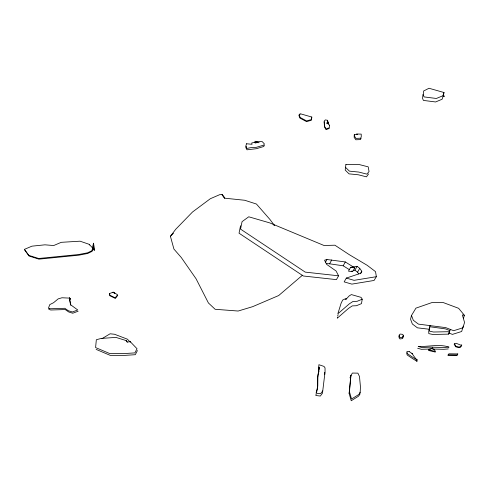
<?xml version="1.0" encoding="UTF-8"?>
<svg xmlns="http://www.w3.org/2000/svg" width="489" height="489" viewBox="0 0 489 489"><rect width="100%" height="100%" fill="white"/><g stroke="black" fill="none" stroke-linecap="round" stroke-linejoin="round"><path stroke-width="0.73" d="M324.757 374.342L324.757 372.3M354.323 134.609L354.317 135.96L356.035 138.399L360.668 138.204L361.243 136.853L361.23 134.12L356.615 133.992L357.459 134.432L354.323 134.609L354.146 137.342L355.864 139.781L360.485 139.585L361.065 138.234M402.74 337.63L402.728 338.541L400.008 338.963L399.311 338.29L398.816 336.365L399.311 335.503M318.62 367.074L318.467 372.263L318.852 370.949M359.941 392.209L359.837 394.415L358.394 396.292L351.224 400.736L349.134 393.437L350.839 375.411L350.106 377.924L350.986 375.265L352.416 373.058L357.893 373.15L359.482 376.469L360.442 386.793L360.173 392.685L358.724 394.562L351.53 399.018L349.433 391.707L350.986 375.265M422.954 94.487L422.569 98.399L423.388 100.41L435.607 101.963L442.099 99.249L443.456 95.318L444.422 96.351L443.211 96.009L444 92.513L429.006 88.264L423.651 90.985L423.266 94.903L424.091 96.914L436.365 98.472L442.881 95.752L444 92.513M345.582 167.281L345.203 170.08L349.073 173.87L358.413 174.793L366.475 176.847L368.572 173.913M311.762 117.739L311.377 120.239L306.572 121.633L299.855 118.045L299.714 116.859L298.895 115.74M362.215 299.207L357.111 301.303L352.96 301.475L349.274 303.889L337.844 313.797L341.084 303.302L342.661 300.063L346.414 298.266L345.699 299.616L349.201 295.894L351.371 294.586L361.059 297.361L362.215 299.207L361.475 303.638L356.402 305.729L352.288 305.894L348.626 308.302L337.276 318.174L337.606 317.086M349.134 393.437L349.433 391.707M430.124 325.515L428.719 331.071L428.786 333.614L432.808 334.476L448.541 334.14L450.308 329.397M240.545 225.741L239.035 233.192L303.308 275.992L336.463 279.635L338.565 275.814L336.077 270.992L326.646 264.378L324.537 260.221L326.915 259.5L345.301 261.945L354.776 267.862L352.606 271.682L348.486 271.144L350.631 267.318L357.086 266.334L359.745 268.357L361.799 271.242L360.931 273.21L346.316 278.076L344.164 281.878L351.86 284.121L374.054 280.466L376.353 276.695L375.534 271.646L367.166 265.301L349.335 254.702L334.904 245.203L324.03 245.496L269.708 222.88L248.748 216.792L242.055 221.658L240.545 229.121L305.228 272.116L338.565 275.814M318.944 371.041L317.642 377.367L317.514 388.474L316.499 392.685M316.163 394.085L315.821 395.491L320.344 396.047L322.471 393.18L325.044 371.976L325.044 367.893L324.005 366.414L318.877 364.69L318.724 369.898L319.494 367.263L317.899 375.014L317.771 386.151L316.071 393.18L320.613 393.743L322.752 390.87M403.449 335.356L402.899 335.98L403.034 337.318L400.308 337.74L399.611 337.074L399.116 335.142L400.167 334.066L402.502 334.342L403.449 335.356L403.144 336.579L403.48 336.945L403.297 336.408L402.594 337.202M463.376 318.449L464.446 315.338L458.633 308.308L443.095 302.514L432.007 302.55L415.943 308.131L411.5 315.466L410.552 319.201L412.355 323.987L417.423 327.832L429.049 329.225M92.8 248.693L94.291 250.313L93.57 243.229L92.47 247.379L92.8 248.693L92.091 251.37L87.684 253.479L78.741 255.197L38.906 259.146L29.059 256.034L24.682 250.001M49.187 308.363L48.9 309.403L50.813 310.008L65.214 309.555L68.747 311.988L72.751 313.229L78.124 311.218M246.187 146.358L245.826 147.58L246.982 149.811L256.438 148.687L263.767 146.492L264.353 145.257M463.26 326.145L461.671 331.493L452.417 334.39L449.098 333.095M432.013 349.036L432.563 347.227M448.541 334.14L449.904 330.637L445.381 328.865L429.764 326.756L429.501 331.157L433.547 332.019L449.342 331.689M337.685 315.931L338.15 314.561M137.433 350.558L135.288 354.696L125.221 355.35L110.166 355.344L96.131 349.39M325.576 262.086L326.915 259.5M326.255 263.51L329.641 263.822L331.683 259.952M329.641 263.822L343.192 265.796L345.301 261.945M353.003 270.448L354.904 270.154L357.086 266.334M358.767 273.895L357.545 272.165L359.745 268.357M360.326 273.779L361.799 271.242M461.537 345.644L460.369 347.312L458.456 347.618L455.626 346.756L454.134 344.122M302.508 275.185L278.687 295.539L252.624 306.676L238.149 311.035L215.123 309.28L208.424 302.978L196.083 278.803L181.26 257.489L173.925 249.066L170.416 236.315L175.71 229.28L192.525 211.994L210.356 198.705L219.744 194.653L222.067 194.653L225.038 198.228L244.757 200.264L256.444 204.041L269.946 219.469L274.329 225.319M117.745 295.423L115.349 298.449L109.86 295.759L109.585 293.547L113.185 292.153L114.836 293.449L114.249 292.709L114.395 293.345M448.7 354.409L447.912 355.393L456.977 355.534L457.392 354.678M299.299 115.3L300.112 114.414M170.416 236.315L173.461 233.18M101.95 338.675L110.086 333.798L114.524 334.25L127.384 339.164L130.251 342.141L130.111 341.536L127.501 342.123L126.168 340.582L115.911 337.398L101.156 338.437L96.333 339.745L95.606 347.575L109.683 353.535L124.787 353.541L134.885 352.887L137.036 348.743L130.111 341.536M326.75 123.515L328.376 122.574L328.351 123.54L327.355 120.954M329.293 128.405L326.035 129.64L324.513 127.012L324.14 121.871M376.353 276.695L354.054 280.331L346.316 278.076M448.279 348.92L443.847 349.305L432.753 349.054M430.778 349.012L421.353 349.311L417.673 348.235M69.389 298.107L61.962 297.764L58.167 298.883L53.521 302.74L49.78 304.598L48.46 308.149L50.379 308.748L64.811 308.296L68.35 310.735L72.36 311.982L77.745 309.965L70.538 304.696L69.389 298.107L70.801 305.222M69.78 299.372L70.624 299.409M350.631 267.318L354.776 267.862M464.446 315.338L462.362 314.922L464.55 322.428L462.955 327.795L453.645 330.705L445.772 327.63L418.425 324.121L413.321 320.264L411.5 315.466M435.338 352.08L428.676 350.491L428.505 350.008M254.665 142.678L255.973 143.088M89.242 244.347L80.068 241.187L61.259 242.324L53.686 245.539L44.921 244.824L31.944 246.163L24.45 249.347L28.827 255.38L38.686 258.492L78.564 254.543L87.513 252.825L91.926 250.716L92.635 248.033L89.242 244.347L89.408 245.007M114.249 292.709L117.598 294.794L115.196 297.819L109.707 295.124L109.585 293.547M112.733 292.312L113.436 292.746M343.192 265.796L349.274 269.598M351.603 271.053L352.606 271.682M354.904 270.154L357.545 272.165M416.225 360.54L417.08 361.353C413.657 359.323 410.412 357.208 407.172 354.947L406.585 352.746M92.47 247.379L93.967 249.005L94.291 250.313M273.217 224.213L274.207 225.35M127.201 342.221L126.168 340.582M224.738 198.076L222.067 194.653L224.653 198.253M113.185 292.153L113.338 292.789M93.57 243.229L93.967 249.005M329.427 125.123L329.354 127.715L326.096 128.943L324.568 126.321L324.195 121.18L325.295 119.915L327.416 120.263L328.113 122.067L326.811 122.818L329.427 125.123M345.9 164.548L345.521 167.348L349.403 171.144L358.779 172.067L366.872 174.127L369.042 171.547L368.211 166.853L359.219 164.555L345.9 164.548M311.811 117.042L311.42 119.548L306.615 120.936L299.891 117.354L299.751 116.162L298.926 115.049L300.148 113.717L311.811 117.042M246.517 143.754L245.802 146.199L246.957 148.43L250.759 147.672L256.432 147.311L263.773 145.117L264.36 143.882L262.177 141.596L254.659 141.297L259.225 142.727L253.608 142.501L251.688 143.039L252.031 144.298L246.517 143.754M457.796 353.926L457.191 354.935L448.113 354.794L448.902 353.804L457.796 353.926M461.75 345.038L460.583 346.707L458.67 347.019L455.834 346.151L454.342 343.516L456.249 343.321L460.754 345.13L461.75 345.038M432.197 348.437L428.688 349.403L428.859 349.886L435.528 351.481L434.208 349.549L432.197 348.437M448.884 347.104L444.434 347.49L429.47 347.153L421.873 347.502L418.181 346.42C428.278 346.945 439.214 343.7 448.884 347.104M409.201 351.573L406.903 351.542L407.49 353.749C410.736 356.01 413.987 358.131 417.423 360.161C415.014 358.333 413.7 355.741 412.007 353.413L412.49 353.834L409.201 351.573M70.434 298.779L69.585 298.736L69.407 297.722L70.434 298.779"/></g></svg>
